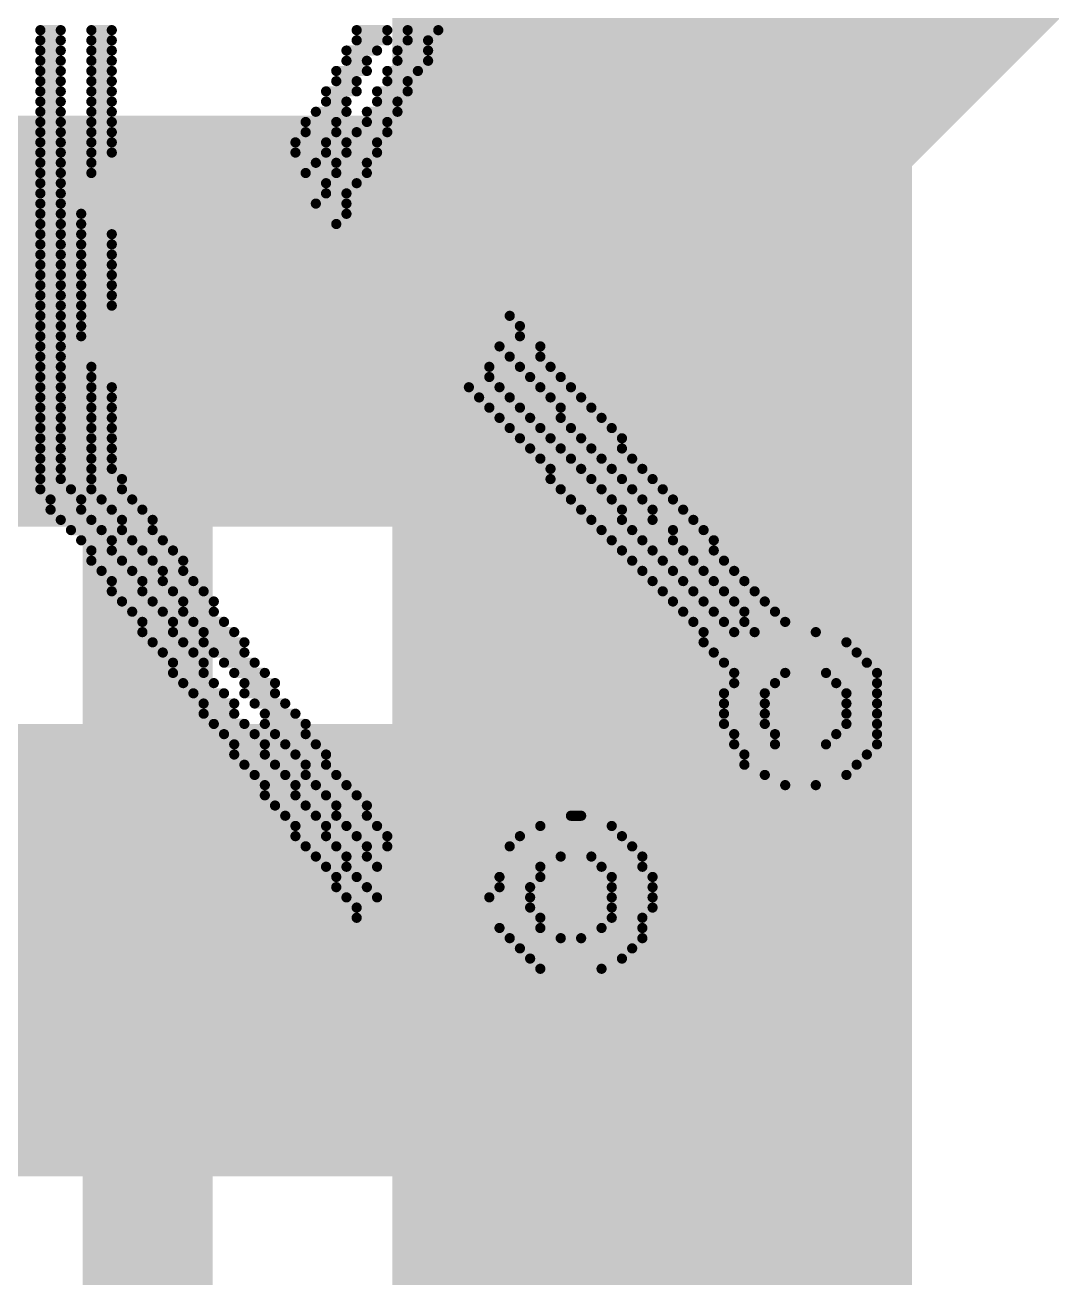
# Model space of a CAD drawing. Header units: inches. Extents: x -0.14 to 1.19, y -0.12 to 0.99.
# Drawn here: x 0.6357 to 0.7148, y 0.4614 to 0.5578 of the extents above; entities that cross this region are included whole.
import ezdxf

# ---------------------------------------------------------------- set-up
doc = ezdxf.new("R2010")
doc.units = ezdxf.units.IN
doc.header["$MEASUREMENT"] = 0
for name, color, linetype in [('Bottom Layer', 5, 'Continuous'), ('Bottom Overlay', 54, 'Continuous'), ('Top Layer', 1, 'Continuous'), ('Top Paste', 8, 'Continuous'), ('Top Solder', 216, 'Continuous'), ('Via Holes', 16, 'Continuous')]:
    doc.layers.add(name, color=color, linetype=linetype)

# ---------------------------------------------------------------- blocks, each defined once
blk = doc.blocks.new('SO_14_36')
at = {"layer": 'Top Layer'}
for points in [[(-0.132283, 0.061811), (-0.078346, 0.061811), (-0.078346, 0.038189), (-0.132283, 0.038189)], [(-0.132283, 0.011811), (-0.078346, 0.011811), (-0.078346, -0.011811), (-0.132283, -0.011811)]]:
    blk.add_hatch(color=1, dxfattribs=at).paths.add_polyline_path(points)
at = {"layer": 'Top Paste'}
for points in [[(-0.132283, 0.061811), (-0.078346, 0.061811), (-0.078346, 0.038189), (-0.132283, 0.038189)], [(-0.132283, 0.011811), (-0.078346, 0.011811), (-0.078346, -0.011811), (-0.132283, -0.011811)]]:
    blk.add_hatch(color=8, dxfattribs=at).paths.add_polyline_path(points)
at = {"layer": 'Top Solder'}
for points in [[(-0.136283, 0.065811), (-0.074346, 0.065811), (-0.074346, 0.034189), (-0.136283, 0.034189)], [(-0.136283, 0.015811), (-0.074346, 0.015811), (-0.074346, -0.015811), (-0.136283, -0.015811)]]:
    blk.add_hatch(color=216, dxfattribs=at).paths.add_polyline_path(points)

msp = doc.modelspace()

# ---------------------------------------------------------------- hatches: boundary and pattern name
at = {"layer": 'Bottom Layer'}
h = msp.add_hatch(color=5, dxfattribs=at)
edge = h.paths.add_edge_path()
edge.add_arc((0.645189, 0.535), 0.011811, 0, 360)
h = msp.add_hatch(color=5, dxfattribs=at)
edge = h.paths.add_edge_path()
edge.add_arc((0.684, 0.483), 0.011811, 0, 360)
at = {"layer": 'Top Layer'}
h = msp.add_hatch(color=1, dxfattribs=at)
edge = h.paths.add_edge_path()
edge.add_arc((0.645189, 0.535), 0.011811, 0, 360)
msp.add_hatch(color=1, dxfattribs=at).paths.add_polyline_path([(0.571, 0.471), (0.701, 0.471), (0.701, 0.504), (0.571, 0.504)])
h = msp.add_hatch(color=1, dxfattribs=at)
edge = h.paths.add_edge_path()
edge.add_arc((0.684, 0.483), 0.011811, 0, 360)
at = {"layer": 'Via Holes'}
h = msp.add_hatch(color=7, dxfattribs=at)
edge = h.paths.add_edge_path()
edge.add_arc((0.645189, 0.535), 0.005906, 0, 360)
h = msp.add_hatch(color=7, dxfattribs=at)
edge = h.paths.add_edge_path()
edge.add_arc((0.684, 0.483), 0.005906, 0, 360)

# ---------------------------------------------------------------- linework, layer by layer
at = {"layer": 'Bottom Layer'}
for points, const_width in [([(0.684, 0.483), (0.684, 0.69)], 0.04), ([(0.645189, 0.404189), (0.645189, 0.535)], 0.01), ([(0.684, 0.329466), (0.684, 0.483)], 0.04)]:
    msp.add_lwpolyline(points, dxfattribs=dict(at, const_width=const_width))
for points, const_width in [([(0.642689, 0.535, 1), (0.647689, 0.535, 1)], 0.005), ([(0.674, 0.483, 1), (0.694, 0.483, 1)], 0.02), ([(0.674, 0.483, 1), (0.694, 0.483, 1)], 0.02)]:
    msp.add_lwpolyline(points, format="xyb", close=True, dxfattribs=dict(at, const_width=const_width))
at = {"layer": 'Bottom Overlay', "const_width": 0.000785}
for points in [[(0.636925, 0.557392), (0.638495, 0.557392)], [(0.64085, 0.557392), (0.64242, 0.557392)], [(0.661262, 0.557392), (0.663617, 0.557392)], [(0.665187, 0.557392), (0.667542, 0.557392)], [(0.636925, 0.556607), (0.638495, 0.556607)], [(0.64085, 0.556607), (0.64242, 0.556607)], [(0.661262, 0.556607), (0.663617, 0.556607)], [(0.665187, 0.556607), (0.666757, 0.556607)], [(0.636925, 0.555822), (0.638495, 0.555822)], [(0.636925, 0.555037), (0.638495, 0.555037)], [(0.64085, 0.555822), (0.64242, 0.555822)], [(0.64085, 0.555037), (0.64242, 0.555037)], [(0.660477, 0.555822), (0.662832, 0.555822)], [(0.660477, 0.555037), (0.662047, 0.555037)], [(0.664402, 0.555822), (0.666757, 0.555822)], [(0.664402, 0.555037), (0.666757, 0.555037)], [(0.636925, 0.554252), (0.638495, 0.554252)], [(0.64085, 0.554252), (0.64242, 0.554252)], [(0.659691, 0.554252), (0.662047, 0.554252)], [(0.663617, 0.554252), (0.665972, 0.554252)], [(0.636925, 0.553467), (0.638495, 0.553467)], [(0.64085, 0.553467), (0.64242, 0.553467)], [(0.659691, 0.553467), (0.661262, 0.553467)], [(0.663617, 0.553467), (0.665187, 0.553467)], [(0.636925, 0.552682), (0.638495, 0.552682)], [(0.64085, 0.552682), (0.64242, 0.552682)], [(0.658906, 0.552682), (0.661262, 0.552682)], [(0.662832, 0.552682), (0.665187, 0.552682)], [(0.636925, 0.551897), (0.638495, 0.551897)], [(0.636925, 0.551112), (0.638495, 0.551112)], [(0.64085, 0.551897), (0.64242, 0.551897)], [(0.64085, 0.551112), (0.64242, 0.551112)], [(0.658122, 0.551112), (0.660477, 0.551112)], [(0.658906, 0.551897), (0.660477, 0.551897)], [(0.662047, 0.551112), (0.664402, 0.551112)], [(0.662832, 0.551897), (0.664402, 0.551897)], [(0.636925, 0.550327), (0.638495, 0.550327)], [(0.64085, 0.550327), (0.64242, 0.550327)], [(0.657336, 0.550327), (0.659691, 0.550327)], [(0.662047, 0.550327), (0.663617, 0.550327)], [(0.636925, 0.549542), (0.638495, 0.549542)], [(0.64085, 0.549542), (0.64242, 0.549542)], [(0.657336, 0.549542), (0.659691, 0.549542)], [(0.661262, 0.549542), (0.663617, 0.549542)], [(0.636925, 0.548757), (0.638495, 0.548757)], [(0.64085, 0.548757), (0.64242, 0.548757)], [(0.656551, 0.548757), (0.658906, 0.548757)], [(0.660477, 0.548757), (0.662832, 0.548757)], [(0.636925, 0.547972), (0.638495, 0.547972)], [(0.64085, 0.547972), (0.64242, 0.547972)], [(0.656551, 0.547972), (0.658906, 0.547972)], [(0.660477, 0.547972), (0.662832, 0.547972)], [(0.636925, 0.547187), (0.638495, 0.547187)], [(0.636925, 0.546402), (0.638495, 0.546402)], [(0.64085, 0.547187), (0.658122, 0.547187)], [(0.64085, 0.546402), (0.657336, 0.546402)], [(0.659691, 0.547187), (0.662047, 0.547187)], [(0.659691, 0.546402), (0.662047, 0.546402)], [(0.636925, 0.545616), (0.638495, 0.545616)], [(0.658906, 0.545616), (0.661262, 0.545616)], [(0.636925, 0.544831), (0.638495, 0.544831)], [(0.658906, 0.544831), (0.660477, 0.544831)], [(0.636925, 0.544046), (0.638495, 0.544046)], [(0.658122, 0.544046), (0.660477, 0.544046)], [(0.636925, 0.543261), (0.638495, 0.543261)], [(0.636925, 0.542476), (0.638495, 0.542476)], [(0.640065, 0.543261), (0.660477, 0.543261)], [(0.640065, 0.542476), (0.659691, 0.542476)], [(0.636925, 0.541691), (0.638495, 0.541691)], [(0.640065, 0.541691), (0.64242, 0.541691)], [(0.636925, 0.540906), (0.638495, 0.540906)], [(0.640065, 0.540906), (0.64242, 0.540906)], [(0.636925, 0.540121), (0.638495, 0.540121)], [(0.640065, 0.540121), (0.64242, 0.540121)], [(0.636925, 0.539336), (0.638495, 0.539336)], [(0.636925, 0.538551), (0.638495, 0.538551)], [(0.640065, 0.539336), (0.64242, 0.539336)], [(0.640065, 0.538551), (0.64242, 0.538551)], [(0.636925, 0.537766), (0.638495, 0.537766)], [(0.640065, 0.537766), (0.64242, 0.537766)], [(0.636925, 0.536981), (0.638495, 0.536981)], [(0.640065, 0.536981), (0.64242, 0.536981)], [(0.636925, 0.536196), (0.638495, 0.536196)], [(0.640065, 0.536196), (0.64242, 0.536196)], [(0.636925, 0.535411), (0.638495, 0.535411)], [(0.640065, 0.535411), (0.673037, 0.535411)], [(0.636925, 0.534626), (0.638495, 0.534626)], [(0.636925, 0.533841), (0.638495, 0.533841)], [(0.640065, 0.534626), (0.673822, 0.534626)], [(0.640065, 0.533841), (0.673822, 0.533841)], [(0.636925, 0.533056), (0.638495, 0.533056)], [(0.672252, 0.533056), (0.675392, 0.533056)], [(0.636925, 0.532271), (0.638495, 0.532271)], [(0.673037, 0.532271), (0.675392, 0.532271)], [(0.636925, 0.531486), (0.638495, 0.531486)], [(0.64085, 0.531486), (0.671467, 0.531486)], [(0.673822, 0.531486), (0.676177, 0.531486)], [(0.636925, 0.530701), (0.638495, 0.530701)], [(0.636925, 0.529916), (0.638495, 0.529916)], [(0.64085, 0.530701), (0.671467, 0.530701)], [(0.64085, 0.529916), (0.64242, 0.529916)], [(0.669897, 0.529916), (0.672252, 0.529916)], [(0.674607, 0.530701), (0.676963, 0.530701)], [(0.675392, 0.529916), (0.677748, 0.529916)], [(0.636925, 0.529131), (0.638495, 0.529131)], [(0.64085, 0.529131), (0.64242, 0.529131)], [(0.670682, 0.529131), (0.673037, 0.529131)], [(0.676177, 0.529131), (0.678533, 0.529131)], [(0.636925, 0.528345), (0.638495, 0.528345)], [(0.64085, 0.528345), (0.64242, 0.528345)], [(0.671467, 0.528345), (0.673822, 0.528345)], [(0.676963, 0.528345), (0.679318, 0.528345)], [(0.636925, 0.52756), (0.638495, 0.52756)], [(0.64085, 0.52756), (0.64242, 0.52756)], [(0.672252, 0.52756), (0.674607, 0.52756)], [(0.676963, 0.52756), (0.680103, 0.52756)], [(0.636925, 0.526775), (0.638495, 0.526775)], [(0.636925, 0.52599), (0.638495, 0.52599)], [(0.64085, 0.526775), (0.64242, 0.526775)], [(0.64085, 0.52599), (0.64242, 0.52599)], [(0.673037, 0.526775), (0.675392, 0.526775)], [(0.673822, 0.52599), (0.676177, 0.52599)], [(0.677748, 0.526775), (0.680888, 0.526775)], [(0.678533, 0.52599), (0.681673, 0.52599)], [(0.636925, 0.525205), (0.638495, 0.525205)], [(0.64085, 0.525205), (0.64242, 0.525205)], [(0.674607, 0.525205), (0.676963, 0.525205)], [(0.679318, 0.525205), (0.681673, 0.525205)], [(0.636925, 0.52442), (0.638495, 0.52442)], [(0.64085, 0.52442), (0.64242, 0.52442)], [(0.675392, 0.52442), (0.677748, 0.52442)], [(0.680103, 0.52442), (0.682458, 0.52442)], [(0.636925, 0.523635), (0.638495, 0.523635)], [(0.64085, 0.523635), (0.64242, 0.523635)], [(0.676177, 0.523635), (0.678533, 0.523635)], [(0.680888, 0.523635), (0.683243, 0.523635)], [(0.636925, 0.52285), (0.638495, 0.52285)], [(0.64085, 0.52285), (0.643205, 0.52285)], [(0.676177, 0.52285), (0.679318, 0.52285)], [(0.681673, 0.52285), (0.684028, 0.52285)], [(0.636925, 0.522065), (0.63928, 0.522065)], [(0.63771, 0.52128), (0.640065, 0.52128)], [(0.64085, 0.522065), (0.643205, 0.522065)], [(0.641636, 0.52128), (0.643991, 0.52128)], [(0.676963, 0.522065), (0.680103, 0.522065)], [(0.677748, 0.52128), (0.680888, 0.52128)], [(0.682458, 0.522065), (0.684813, 0.522065)], [(0.683243, 0.52128), (0.685598, 0.52128)], [(0.63771, 0.520495), (0.640065, 0.520495)], [(0.64242, 0.520495), (0.644776, 0.520495)], [(0.678533, 0.520495), (0.681673, 0.520495)], [(0.684028, 0.520495), (0.686383, 0.520495)], [(0.638495, 0.51971), (0.64085, 0.51971)], [(0.643205, 0.51971), (0.645561, 0.51971)], [(0.679318, 0.51971), (0.681673, 0.51971)], [(0.684028, 0.51971), (0.687168, 0.51971)], [(0.63928, 0.518925), (0.641636, 0.518925)], [(0.643205, 0.518925), (0.645561, 0.518925)], [(0.680103, 0.518925), (0.682458, 0.518925)], [(0.685598, 0.518925), (0.687953, 0.518925)], [(0.640065, 0.51814), (0.64242, 0.51814)], [(0.64085, 0.517355), (0.64242, 0.517355)], [(0.643991, 0.51814), (0.646346, 0.51814)], [(0.644776, 0.517355), (0.647131, 0.517355)], [(0.680888, 0.51814), (0.683243, 0.51814)], [(0.681673, 0.517355), (0.684028, 0.517355)], [(0.685598, 0.51814), (0.688738, 0.51814)], [(0.686383, 0.517355), (0.688738, 0.517355)], [(0.64085, 0.51657), (0.643205, 0.51657)], [(0.645561, 0.51657), (0.647916, 0.51657)], [(0.682458, 0.51657), (0.684813, 0.51657)], [(0.687168, 0.51657), (0.689523, 0.51657)], [(0.641636, 0.515785), (0.643991, 0.515785)], [(0.646346, 0.515785), (0.647916, 0.515785)], [(0.683243, 0.515785), (0.685598, 0.515785)], [(0.687953, 0.515785), (0.690308, 0.515785)], [(0.64242, 0.515), (0.644776, 0.515)], [(0.646346, 0.515), (0.648701, 0.515)], [(0.684028, 0.515), (0.686383, 0.515)], [(0.688738, 0.515), (0.691093, 0.515)], [(0.64242, 0.514215), (0.644776, 0.514215)], [(0.647131, 0.514215), (0.649486, 0.514215)], [(0.684813, 0.514215), (0.687168, 0.514215)], [(0.689523, 0.514215), (0.691878, 0.514215)], [(0.643205, 0.51343), (0.645561, 0.51343)], [(0.643991, 0.512645), (0.646346, 0.512645)], [(0.647916, 0.51343), (0.650271, 0.51343)], [(0.647916, 0.512645), (0.650271, 0.512645)], [(0.685598, 0.51343), (0.687953, 0.51343)], [(0.686383, 0.512645), (0.688738, 0.512645)], [(0.690308, 0.51343), (0.692663, 0.51343)], [(0.691093, 0.512645), (0.693449, 0.512645)], [(0.644776, 0.51186), (0.647131, 0.51186)], [(0.648701, 0.51186), (0.651056, 0.51186)], [(0.687168, 0.51186), (0.689523, 0.51186)], [(0.691093, 0.51186), (0.694234, 0.51186)], [(0.644776, 0.511074), (0.647131, 0.511074)], [(0.649486, 0.511074), (0.651841, 0.511074)], [(0.687953, 0.511074), (0.690308, 0.511074)], [(0.691878, 0.511074), (0.696589, 0.511074)], [(0.645561, 0.510289), (0.647916, 0.510289)], [(0.649486, 0.510289), (0.652626, 0.510289)], [(0.687953, 0.510289), (0.698944, 0.510289)], [(0.646346, 0.509504), (0.648701, 0.509504)], [(0.647131, 0.508719), (0.649486, 0.508719)], [(0.650271, 0.509504), (0.652626, 0.509504)], [(0.651056, 0.508719), (0.653411, 0.508719)], [(0.688738, 0.509504), (0.699729, 0.509504)], [(0.689523, 0.508719), (0.700514, 0.508719)], [(0.647131, 0.507934), (0.649486, 0.507934)], [(0.651841, 0.507934), (0.654196, 0.507934)], [(0.690308, 0.507934), (0.694234, 0.507934)], [(0.697374, 0.507934), (0.701299, 0.507934)], [(0.647916, 0.507149), (0.650271, 0.507149)], [(0.652626, 0.507149), (0.654981, 0.507149)], [(0.690308, 0.507149), (0.693449, 0.507149)], [(0.698159, 0.507149), (0.701299, 0.507149)], [(0.648701, 0.506364), (0.651056, 0.506364)], [(0.652626, 0.506364), (0.654981, 0.506364)], [(0.689523, 0.506364), (0.692663, 0.506364)], [(0.698944, 0.506364), (0.701299, 0.506364)], [(0.649486, 0.505579), (0.651841, 0.505579)], [(0.649486, 0.504794), (0.651841, 0.504794)], [(0.653411, 0.505579), (0.655766, 0.505579)], [(0.654196, 0.504794), (0.656551, 0.504794)], [(0.689523, 0.505579), (0.692663, 0.505579)], [(0.689523, 0.504794), (0.692663, 0.504794)], [(0.698944, 0.505579), (0.701299, 0.505579)], [(0.698944, 0.504794), (0.701299, 0.504794)], [(0.650271, 0.504009), (0.652626, 0.504009)], [(0.654196, 0.504009), (0.657336, 0.504009)], [(0.689523, 0.504009), (0.692663, 0.504009)], [(0.698944, 0.504009), (0.701299, 0.504009)], [(0.651056, 0.503224), (0.653411, 0.503224)], [(0.654981, 0.503224), (0.657336, 0.503224)], [(0.690308, 0.503224), (0.693449, 0.503224)], [(0.698159, 0.503224), (0.701299, 0.503224)], [(0.651841, 0.502439), (0.654196, 0.502439)], [(0.655766, 0.502439), (0.658122, 0.502439)], [(0.690308, 0.502439), (0.693449, 0.502439)], [(0.697374, 0.502439), (0.701299, 0.502439)], [(0.651841, 0.501654), (0.654196, 0.501654)], [(0.656551, 0.501654), (0.658906, 0.501654)], [(0.691093, 0.501654), (0.700514, 0.501654)], [(0.652626, 0.500869), (0.654981, 0.500869)], [(0.653411, 0.500084), (0.655766, 0.500084)], [(0.657336, 0.500869), (0.658906, 0.500869)], [(0.657336, 0.500084), (0.659691, 0.500084)], [(0.691093, 0.500869), (0.699729, 0.500869)], [(0.692663, 0.500084), (0.698944, 0.500084)], [(0.654196, 0.499299), (0.656551, 0.499299)], [(0.658122, 0.499299), (0.660477, 0.499299)], [(0.694234, 0.499299), (0.696589, 0.499299)], [(0.654196, 0.498514), (0.656551, 0.498514)], [(0.658906, 0.498514), (0.661262, 0.498514)], [(0.654981, 0.497729), (0.657336, 0.497729)], [(0.659691, 0.497729), (0.662047, 0.497729)], [(0.655766, 0.496944), (0.658122, 0.496944)], [(0.656551, 0.496159), (0.658906, 0.496159)], [(0.659691, 0.496944), (0.662047, 0.496944)], [(0.660477, 0.496159), (0.662832, 0.496159)], [(0.675392, 0.496159), (0.680888, 0.496159)], [(0.677748, 0.496944), (0.678533, 0.496944)], [(0.656551, 0.495374), (0.658906, 0.495374)], [(0.661262, 0.495374), (0.663617, 0.495374)], [(0.673822, 0.495374), (0.681673, 0.495374)], [(0.657336, 0.494588), (0.659691, 0.494588)], [(0.662047, 0.494588), (0.663617, 0.494588)], [(0.673037, 0.494588), (0.682458, 0.494588)], [(0.658122, 0.493804), (0.660477, 0.493804)], [(0.662047, 0.493804), (0.676963, 0.493804)], [(0.679318, 0.493804), (0.683243, 0.493804)], [(0.658906, 0.493018), (0.660477, 0.493018)], [(0.662832, 0.493018), (0.675392, 0.493018)], [(0.680103, 0.493018), (0.683243, 0.493018)], [(0.659691, 0.492233), (0.661262, 0.492233)], [(0.659691, 0.491448), (0.662047, 0.491448)], [(0.672252, 0.492233), (0.675392, 0.492233)], [(0.672252, 0.491448), (0.674607, 0.491448)], [(0.680888, 0.492233), (0.684028, 0.492233)], [(0.680888, 0.491448), (0.684028, 0.491448)], [(0.660477, 0.490663), (0.662832, 0.490663)], [(0.671467, 0.490663), (0.674607, 0.490663)], [(0.680888, 0.490663), (0.684028, 0.490663)], [(0.661262, 0.489878), (0.674607, 0.489878)], [(0.680888, 0.489878), (0.684028, 0.489878)], [(0.661262, 0.489093), (0.675392, 0.489093)], [(0.680888, 0.489093), (0.683243, 0.489093)], [(0.672252, 0.488308), (0.675392, 0.488308)], [(0.673037, 0.487523), (0.676963, 0.487523)], [(0.678533, 0.487523), (0.683243, 0.487523)], [(0.680103, 0.488308), (0.683243, 0.488308)], [(0.673822, 0.486738), (0.682458, 0.486738)], [(0.674607, 0.485953), (0.681673, 0.485953)], [(0.675392, 0.485168), (0.680103, 0.485168)]]:
    msp.add_lwpolyline(points, dxfattribs=at)
at = {"layer": 'Bottom Overlay', "const_width": 0.000392}
for points in [[(0.636729, 0.557392, 1), (0.637121, 0.557392, 1)], [(0.638299, 0.557392, 1), (0.638691, 0.557392, 1)], [(0.640654, 0.557392, 1), (0.641047, 0.557392, 1)], [(0.642224, 0.557392, 1), (0.642617, 0.557392, 1)], [(0.661065, 0.557392, 1), (0.661458, 0.557392, 1)], [(0.663421, 0.557392, 1), (0.663813, 0.557392, 1)], [(0.664991, 0.557392, 1), (0.665383, 0.557392, 1)], [(0.667346, 0.557392, 1), (0.667738, 0.557392, 1)], [(0.636729, 0.556607, 1), (0.637121, 0.556607, 1)], [(0.638299, 0.556607, 1), (0.638691, 0.556607, 1)], [(0.640654, 0.556607, 1), (0.641047, 0.556607, 1)], [(0.642224, 0.556607, 1), (0.642617, 0.556607, 1)], [(0.661065, 0.556607, 1), (0.661458, 0.556607, 1)], [(0.663421, 0.556607, 1), (0.663813, 0.556607, 1)], [(0.664991, 0.556607, 1), (0.665383, 0.556607, 1)], [(0.666561, 0.556607, 1), (0.666953, 0.556607, 1)], [(0.636729, 0.555822, 1), (0.637121, 0.555822, 1)], [(0.636729, 0.555037, 1), (0.637121, 0.555037, 1)], [(0.638299, 0.555822, 1), (0.638691, 0.555822, 1)], [(0.638299, 0.555037, 1), (0.638691, 0.555037, 1)], [(0.640654, 0.555822, 1), (0.641047, 0.555822, 1)], [(0.640654, 0.555037, 1), (0.641047, 0.555037, 1)], [(0.642224, 0.555822, 1), (0.642617, 0.555822, 1)], [(0.642224, 0.555037, 1), (0.642617, 0.555037, 1)], [(0.66028, 0.555822, 1), (0.660673, 0.555822, 1)], [(0.66028, 0.555037, 1), (0.660673, 0.555037, 1)], [(0.661851, 0.555037, 1), (0.662243, 0.555037, 1)], [(0.662636, 0.555822, 1), (0.663028, 0.555822, 1)], [(0.664206, 0.555822, 1), (0.664598, 0.555822, 1)], [(0.664206, 0.555037, 1), (0.664598, 0.555037, 1)], [(0.666561, 0.555822, 1), (0.666953, 0.555822, 1)], [(0.666561, 0.555037, 1), (0.666953, 0.555037, 1)], [(0.636729, 0.554252, 1), (0.637121, 0.554252, 1)], [(0.638299, 0.554252, 1), (0.638691, 0.554252, 1)], [(0.640654, 0.554252, 1), (0.641047, 0.554252, 1)], [(0.642224, 0.554252, 1), (0.642617, 0.554252, 1)], [(0.659495, 0.554252, 1), (0.659888, 0.554252, 1)], [(0.661851, 0.554252, 1), (0.662243, 0.554252, 1)], [(0.663421, 0.554252, 1), (0.663813, 0.554252, 1)], [(0.665776, 0.554252, 1), (0.666168, 0.554252, 1)], [(0.636729, 0.553467, 1), (0.637121, 0.553467, 1)], [(0.638299, 0.553467, 1), (0.638691, 0.553467, 1)], [(0.640654, 0.553467, 1), (0.641047, 0.553467, 1)], [(0.642224, 0.553467, 1), (0.642617, 0.553467, 1)], [(0.659495, 0.553467, 1), (0.659888, 0.553467, 1)], [(0.661065, 0.553467, 1), (0.661458, 0.553467, 1)], [(0.663421, 0.553467, 1), (0.663813, 0.553467, 1)], [(0.664991, 0.553467, 1), (0.665383, 0.553467, 1)], [(0.636729, 0.552682, 1), (0.637121, 0.552682, 1)], [(0.638299, 0.552682, 1), (0.638691, 0.552682, 1)], [(0.640654, 0.552682, 1), (0.641047, 0.552682, 1)], [(0.642224, 0.552682, 1), (0.642617, 0.552682, 1)], [(0.65871, 0.552682, 1), (0.659103, 0.552682, 1)], [(0.661065, 0.552682, 1), (0.661458, 0.552682, 1)], [(0.662636, 0.552682, 1), (0.663028, 0.552682, 1)], [(0.664991, 0.552682, 1), (0.665383, 0.552682, 1)], [(0.636729, 0.551897, 1), (0.637121, 0.551897, 1)], [(0.636729, 0.551112, 1), (0.637121, 0.551112, 1)], [(0.638299, 0.551897, 1), (0.638691, 0.551897, 1)], [(0.638299, 0.551112, 1), (0.638691, 0.551112, 1)], [(0.640654, 0.551897, 1), (0.641047, 0.551897, 1)], [(0.640654, 0.551112, 1), (0.641047, 0.551112, 1)], [(0.642224, 0.551897, 1), (0.642617, 0.551897, 1)], [(0.642224, 0.551112, 1), (0.642617, 0.551112, 1)], [(0.657925, 0.551112, 1), (0.658318, 0.551112, 1)], [(0.65871, 0.551897, 1), (0.659103, 0.551897, 1)], [(0.66028, 0.551897, 1), (0.660673, 0.551897, 1)], [(0.66028, 0.551112, 1), (0.660673, 0.551112, 1)], [(0.661851, 0.551112, 1), (0.662243, 0.551112, 1)], [(0.662636, 0.551897, 1), (0.663028, 0.551897, 1)], [(0.664206, 0.551897, 1), (0.664598, 0.551897, 1)], [(0.664206, 0.551112, 1), (0.664598, 0.551112, 1)], [(0.636729, 0.550327, 1), (0.637121, 0.550327, 1)], [(0.638299, 0.550327, 1), (0.638691, 0.550327, 1)], [(0.640654, 0.550327, 1), (0.641047, 0.550327, 1)], [(0.642224, 0.550327, 1), (0.642617, 0.550327, 1)], [(0.65714, 0.550327, 1), (0.657533, 0.550327, 1)], [(0.659495, 0.550327, 1), (0.659888, 0.550327, 1)], [(0.661851, 0.550327, 1), (0.662243, 0.550327, 1)], [(0.663421, 0.550327, 1), (0.663813, 0.550327, 1)], [(0.636729, 0.549542, 1), (0.637121, 0.549542, 1)], [(0.638299, 0.549542, 1), (0.638691, 0.549542, 1)], [(0.640654, 0.549542, 1), (0.641047, 0.549542, 1)], [(0.642224, 0.549542, 1), (0.642617, 0.549542, 1)], [(0.65714, 0.549542, 1), (0.657533, 0.549542, 1)], [(0.659495, 0.549542, 1), (0.659888, 0.549542, 1)], [(0.661065, 0.549542, 1), (0.661458, 0.549542, 1)], [(0.663421, 0.549542, 1), (0.663813, 0.549542, 1)], [(0.636729, 0.548757, 1), (0.637121, 0.548757, 1)], [(0.638299, 0.548757, 1), (0.638691, 0.548757, 1)], [(0.640654, 0.548757, 1), (0.641047, 0.548757, 1)], [(0.642224, 0.548757, 1), (0.642617, 0.548757, 1)], [(0.656355, 0.548757, 1), (0.656748, 0.548757, 1)], [(0.65871, 0.548757, 1), (0.659103, 0.548757, 1)], [(0.66028, 0.548757, 1), (0.660673, 0.548757, 1)], [(0.662636, 0.548757, 1), (0.663028, 0.548757, 1)], [(0.636729, 0.547972, 1), (0.637121, 0.547972, 1)], [(0.638299, 0.547972, 1), (0.638691, 0.547972, 1)], [(0.640654, 0.547972, 1), (0.641047, 0.547972, 1)], [(0.642224, 0.547972, 1), (0.642617, 0.547972, 1)], [(0.656355, 0.547972, 1), (0.656748, 0.547972, 1)], [(0.65871, 0.547972, 1), (0.659103, 0.547972, 1)], [(0.66028, 0.547972, 1), (0.660673, 0.547972, 1)], [(0.662636, 0.547972, 1), (0.663028, 0.547972, 1)], [(0.636729, 0.547187, 1), (0.637121, 0.547187, 1)], [(0.636729, 0.546402, 1), (0.637121, 0.546402, 1)], [(0.638299, 0.547187, 1), (0.638691, 0.547187, 1)], [(0.638299, 0.546402, 1), (0.638691, 0.546402, 1)], [(0.640654, 0.547187, 1), (0.641047, 0.547187, 1)], [(0.640654, 0.546402, 1), (0.641047, 0.546402, 1)], [(0.65714, 0.546402, 1), (0.657533, 0.546402, 1)], [(0.657925, 0.547187, 1), (0.658318, 0.547187, 1)], [(0.659495, 0.547187, 1), (0.659888, 0.547187, 1)], [(0.659495, 0.546402, 1), (0.659888, 0.546402, 1)], [(0.661851, 0.547187, 1), (0.662243, 0.547187, 1)], [(0.661851, 0.546402, 1), (0.662243, 0.546402, 1)], [(0.636729, 0.545616, 1), (0.637121, 0.545616, 1)], [(0.638299, 0.545616, 1), (0.638691, 0.545616, 1)], [(0.65871, 0.545616, 1), (0.659103, 0.545616, 1)], [(0.661065, 0.545616, 1), (0.661458, 0.545616, 1)], [(0.636729, 0.544831, 1), (0.637121, 0.544831, 1)], [(0.638299, 0.544831, 1), (0.638691, 0.544831, 1)], [(0.65871, 0.544831, 1), (0.659103, 0.544831, 1)], [(0.66028, 0.544831, 1), (0.660673, 0.544831, 1)], [(0.636729, 0.544046, 1), (0.637121, 0.544046, 1)], [(0.638299, 0.544046, 1), (0.638691, 0.544046, 1)], [(0.657925, 0.544046, 1), (0.658318, 0.544046, 1)], [(0.66028, 0.544046, 1), (0.660673, 0.544046, 1)], [(0.636729, 0.543261, 1), (0.637121, 0.543261, 1)], [(0.636729, 0.542476, 1), (0.637121, 0.542476, 1)], [(0.638299, 0.543261, 1), (0.638691, 0.543261, 1)], [(0.638299, 0.542476, 1), (0.638691, 0.542476, 1)], [(0.639869, 0.543261, 1), (0.640262, 0.543261, 1)], [(0.639869, 0.542476, 1), (0.640262, 0.542476, 1)], [(0.659495, 0.542476, 1), (0.659888, 0.542476, 1)], [(0.66028, 0.543261, 1), (0.660673, 0.543261, 1)], [(0.636729, 0.541691, 1), (0.637121, 0.541691, 1)], [(0.638299, 0.541691, 1), (0.638691, 0.541691, 1)], [(0.639869, 0.541691, 1), (0.640262, 0.541691, 1)], [(0.642224, 0.541691, 1), (0.642617, 0.541691, 1)], [(0.636729, 0.540906, 1), (0.637121, 0.540906, 1)], [(0.638299, 0.540906, 1), (0.638691, 0.540906, 1)], [(0.639869, 0.540906, 1), (0.640262, 0.540906, 1)], [(0.642224, 0.540906, 1), (0.642617, 0.540906, 1)], [(0.636729, 0.540121, 1), (0.637121, 0.540121, 1)], [(0.638299, 0.540121, 1), (0.638691, 0.540121, 1)], [(0.639869, 0.540121, 1), (0.640262, 0.540121, 1)], [(0.642224, 0.540121, 1), (0.642617, 0.540121, 1)], [(0.636729, 0.539336, 1), (0.637121, 0.539336, 1)], [(0.636729, 0.538551, 1), (0.637121, 0.538551, 1)], [(0.638299, 0.539336, 1), (0.638691, 0.539336, 1)], [(0.638299, 0.538551, 1), (0.638691, 0.538551, 1)], [(0.639869, 0.539336, 1), (0.640262, 0.539336, 1)], [(0.639869, 0.538551, 1), (0.640262, 0.538551, 1)], [(0.642224, 0.539336, 1), (0.642617, 0.539336, 1)], [(0.642224, 0.538551, 1), (0.642617, 0.538551, 1)], [(0.636729, 0.537766, 1), (0.637121, 0.537766, 1)], [(0.638299, 0.537766, 1), (0.638691, 0.537766, 1)], [(0.639869, 0.537766, 1), (0.640262, 0.537766, 1)], [(0.642224, 0.537766, 1), (0.642617, 0.537766, 1)], [(0.636729, 0.536981, 1), (0.637121, 0.536981, 1)], [(0.638299, 0.536981, 1), (0.638691, 0.536981, 1)], [(0.639869, 0.536981, 1), (0.640262, 0.536981, 1)], [(0.642224, 0.536981, 1), (0.642617, 0.536981, 1)], [(0.636729, 0.536196, 1), (0.637121, 0.536196, 1)], [(0.638299, 0.536196, 1), (0.638691, 0.536196, 1)], [(0.639869, 0.536196, 1), (0.640262, 0.536196, 1)], [(0.642224, 0.536196, 1), (0.642617, 0.536196, 1)], [(0.636729, 0.535411, 1), (0.637121, 0.535411, 1)], [(0.638299, 0.535411, 1), (0.638691, 0.535411, 1)], [(0.639869, 0.535411, 1), (0.640262, 0.535411, 1)], [(0.672841, 0.535411, 1), (0.673234, 0.535411, 1)], [(0.636729, 0.534626, 1), (0.637121, 0.534626, 1)], [(0.636729, 0.533841, 1), (0.637121, 0.533841, 1)], [(0.638299, 0.534626, 1), (0.638691, 0.534626, 1)], [(0.638299, 0.533841, 1), (0.638691, 0.533841, 1)], [(0.639869, 0.534626, 1), (0.640262, 0.534626, 1)], [(0.639869, 0.533841, 1), (0.640262, 0.533841, 1)], [(0.673626, 0.534626, 1), (0.674019, 0.534626, 1)], [(0.673626, 0.533841, 1), (0.674019, 0.533841, 1)], [(0.636729, 0.533056, 1), (0.637121, 0.533056, 1)], [(0.638299, 0.533056, 1), (0.638691, 0.533056, 1)], [(0.672056, 0.533056, 1), (0.672448, 0.533056, 1)], [(0.675196, 0.533056, 1), (0.675589, 0.533056, 1)], [(0.636729, 0.532271, 1), (0.637121, 0.532271, 1)], [(0.638299, 0.532271, 1), (0.638691, 0.532271, 1)], [(0.672841, 0.532271, 1), (0.673234, 0.532271, 1)], [(0.675196, 0.532271, 1), (0.675589, 0.532271, 1)], [(0.636729, 0.531486, 1), (0.637121, 0.531486, 1)], [(0.638299, 0.531486, 1), (0.638691, 0.531486, 1)], [(0.640654, 0.531486, 1), (0.641047, 0.531486, 1)], [(0.671271, 0.531486, 1), (0.671663, 0.531486, 1)], [(0.673626, 0.531486, 1), (0.674019, 0.531486, 1)], [(0.675981, 0.531486, 1), (0.676374, 0.531486, 1)], [(0.636729, 0.530701, 1), (0.637121, 0.530701, 1)], [(0.636729, 0.529916, 1), (0.637121, 0.529916, 1)], [(0.638299, 0.530701, 1), (0.638691, 0.530701, 1)], [(0.638299, 0.529916, 1), (0.638691, 0.529916, 1)], [(0.640654, 0.530701, 1), (0.641047, 0.530701, 1)], [(0.640654, 0.529916, 1), (0.641047, 0.529916, 1)], [(0.642224, 0.529916, 1), (0.642617, 0.529916, 1)], [(0.669701, 0.529916, 1), (0.670093, 0.529916, 1)], [(0.671271, 0.530701, 1), (0.671663, 0.530701, 1)], [(0.672056, 0.529916, 1), (0.672448, 0.529916, 1)], [(0.674411, 0.530701, 1), (0.674804, 0.530701, 1)], [(0.675196, 0.529916, 1), (0.675589, 0.529916, 1)], [(0.676766, 0.530701, 1), (0.677159, 0.530701, 1)], [(0.677551, 0.529916, 1), (0.677944, 0.529916, 1)], [(0.636729, 0.529131, 1), (0.637121, 0.529131, 1)], [(0.638299, 0.529131, 1), (0.638691, 0.529131, 1)], [(0.640654, 0.529131, 1), (0.641047, 0.529131, 1)], [(0.642224, 0.529131, 1), (0.642617, 0.529131, 1)], [(0.670486, 0.529131, 1), (0.670878, 0.529131, 1)], [(0.672841, 0.529131, 1), (0.673234, 0.529131, 1)], [(0.675981, 0.529131, 1), (0.676374, 0.529131, 1)], [(0.678337, 0.529131, 1), (0.678729, 0.529131, 1)], [(0.636729, 0.528345, 1), (0.637121, 0.528345, 1)], [(0.638299, 0.528345, 1), (0.638691, 0.528345, 1)], [(0.640654, 0.528345, 1), (0.641047, 0.528345, 1)], [(0.642224, 0.528345, 1), (0.642617, 0.528345, 1)], [(0.671271, 0.528345, 1), (0.671663, 0.528345, 1)], [(0.673626, 0.528345, 1), (0.674019, 0.528345, 1)], [(0.676766, 0.528345, 1), (0.677159, 0.528345, 1)], [(0.679122, 0.528345, 1), (0.679514, 0.528345, 1)], [(0.636729, 0.52756, 1), (0.637121, 0.52756, 1)], [(0.638299, 0.52756, 1), (0.638691, 0.52756, 1)], [(0.640654, 0.52756, 1), (0.641047, 0.52756, 1)], [(0.642224, 0.52756, 1), (0.642617, 0.52756, 1)], [(0.672056, 0.52756, 1), (0.672448, 0.52756, 1)], [(0.674411, 0.52756, 1), (0.674804, 0.52756, 1)], [(0.676766, 0.52756, 1), (0.677159, 0.52756, 1)], [(0.679907, 0.52756, 1), (0.680299, 0.52756, 1)], [(0.636729, 0.526775, 1), (0.637121, 0.526775, 1)], [(0.636729, 0.52599, 1), (0.637121, 0.52599, 1)], [(0.638299, 0.526775, 1), (0.638691, 0.526775, 1)], [(0.638299, 0.52599, 1), (0.638691, 0.52599, 1)], [(0.640654, 0.526775, 1), (0.641047, 0.526775, 1)], [(0.640654, 0.52599, 1), (0.641047, 0.52599, 1)], [(0.642224, 0.526775, 1), (0.642617, 0.526775, 1)], [(0.642224, 0.52599, 1), (0.642617, 0.52599, 1)], [(0.672841, 0.526775, 1), (0.673234, 0.526775, 1)], [(0.673626, 0.52599, 1), (0.674019, 0.52599, 1)], [(0.675196, 0.526775, 1), (0.675589, 0.526775, 1)], [(0.675981, 0.52599, 1), (0.676374, 0.52599, 1)], [(0.677551, 0.526775, 1), (0.677944, 0.526775, 1)], [(0.678337, 0.52599, 1), (0.678729, 0.52599, 1)], [(0.680692, 0.526775, 1), (0.681084, 0.526775, 1)], [(0.681477, 0.52599, 1), (0.681869, 0.52599, 1)], [(0.636729, 0.525205, 1), (0.637121, 0.525205, 1)], [(0.638299, 0.525205, 1), (0.638691, 0.525205, 1)], [(0.640654, 0.525205, 1), (0.641047, 0.525205, 1)], [(0.642224, 0.525205, 1), (0.642617, 0.525205, 1)], [(0.674411, 0.525205, 1), (0.674804, 0.525205, 1)], [(0.676766, 0.525205, 1), (0.677159, 0.525205, 1)], [(0.679122, 0.525205, 1), (0.679514, 0.525205, 1)], [(0.681477, 0.525205, 1), (0.681869, 0.525205, 1)], [(0.636729, 0.52442, 1), (0.637121, 0.52442, 1)], [(0.638299, 0.52442, 1), (0.638691, 0.52442, 1)], [(0.640654, 0.52442, 1), (0.641047, 0.52442, 1)], [(0.642224, 0.52442, 1), (0.642617, 0.52442, 1)], [(0.675196, 0.52442, 1), (0.675589, 0.52442, 1)], [(0.677551, 0.52442, 1), (0.677944, 0.52442, 1)], [(0.679907, 0.52442, 1), (0.680299, 0.52442, 1)], [(0.682262, 0.52442, 1), (0.682654, 0.52442, 1)], [(0.636729, 0.523635, 1), (0.637121, 0.523635, 1)], [(0.638299, 0.523635, 1), (0.638691, 0.523635, 1)], [(0.640654, 0.523635, 1), (0.641047, 0.523635, 1)], [(0.642224, 0.523635, 1), (0.642617, 0.523635, 1)], [(0.675981, 0.523635, 1), (0.676374, 0.523635, 1)], [(0.678337, 0.523635, 1), (0.678729, 0.523635, 1)], [(0.680692, 0.523635, 1), (0.681084, 0.523635, 1)], [(0.683047, 0.523635, 1), (0.683439, 0.523635, 1)], [(0.636729, 0.52285, 1), (0.637121, 0.52285, 1)], [(0.638299, 0.52285, 1), (0.638691, 0.52285, 1)], [(0.640654, 0.52285, 1), (0.641047, 0.52285, 1)], [(0.643009, 0.52285, 1), (0.643402, 0.52285, 1)], [(0.675981, 0.52285, 1), (0.676374, 0.52285, 1)], [(0.679122, 0.52285, 1), (0.679514, 0.52285, 1)], [(0.681477, 0.52285, 1), (0.681869, 0.52285, 1)], [(0.683832, 0.52285, 1), (0.684224, 0.52285, 1)], [(0.636729, 0.522065, 1), (0.637121, 0.522065, 1)], [(0.637514, 0.52128, 1), (0.637907, 0.52128, 1)], [(0.639084, 0.522065, 1), (0.639477, 0.522065, 1)], [(0.639869, 0.52128, 1), (0.640262, 0.52128, 1)], [(0.640654, 0.522065, 1), (0.641047, 0.522065, 1)], [(0.641439, 0.52128, 1), (0.641832, 0.52128, 1)], [(0.643009, 0.522065, 1), (0.643402, 0.522065, 1)], [(0.643795, 0.52128, 1), (0.644187, 0.52128, 1)], [(0.676766, 0.522065, 1), (0.677159, 0.522065, 1)], [(0.677551, 0.52128, 1), (0.677944, 0.52128, 1)], [(0.679907, 0.522065, 1), (0.680299, 0.522065, 1)], [(0.680692, 0.52128, 1), (0.681084, 0.52128, 1)], [(0.682262, 0.522065, 1), (0.682654, 0.522065, 1)], [(0.683047, 0.52128, 1), (0.683439, 0.52128, 1)], [(0.684617, 0.522065, 1), (0.685009, 0.522065, 1)], [(0.685402, 0.52128, 1), (0.685794, 0.52128, 1)], [(0.637514, 0.520495, 1), (0.637907, 0.520495, 1)], [(0.639869, 0.520495, 1), (0.640262, 0.520495, 1)], [(0.642224, 0.520495, 1), (0.642617, 0.520495, 1)], [(0.644579, 0.520495, 1), (0.644972, 0.520495, 1)], [(0.678337, 0.520495, 1), (0.678729, 0.520495, 1)], [(0.681477, 0.520495, 1), (0.681869, 0.520495, 1)], [(0.683832, 0.520495, 1), (0.684224, 0.520495, 1)], [(0.686187, 0.520495, 1), (0.686579, 0.520495, 1)], [(0.638299, 0.51971, 1), (0.638691, 0.51971, 1)], [(0.640654, 0.51971, 1), (0.641047, 0.51971, 1)], [(0.643009, 0.51971, 1), (0.643402, 0.51971, 1)], [(0.645365, 0.51971, 1), (0.645757, 0.51971, 1)], [(0.679122, 0.51971, 1), (0.679514, 0.51971, 1)], [(0.681477, 0.51971, 1), (0.681869, 0.51971, 1)], [(0.683832, 0.51971, 1), (0.684224, 0.51971, 1)], [(0.686972, 0.51971, 1), (0.687364, 0.51971, 1)], [(0.639084, 0.518925, 1), (0.639477, 0.518925, 1)], [(0.641439, 0.518925, 1), (0.641832, 0.518925, 1)], [(0.643009, 0.518925, 1), (0.643402, 0.518925, 1)], [(0.645365, 0.518925, 1), (0.645757, 0.518925, 1)], [(0.679907, 0.518925, 1), (0.680299, 0.518925, 1)], [(0.682262, 0.518925, 1), (0.682654, 0.518925, 1)], [(0.685402, 0.518925, 1), (0.685794, 0.518925, 1)], [(0.687757, 0.518925, 1), (0.688149, 0.518925, 1)], [(0.639869, 0.51814, 1), (0.640262, 0.51814, 1)], [(0.640654, 0.517355, 1), (0.641047, 0.517355, 1)], [(0.642224, 0.51814, 1), (0.642617, 0.51814, 1)], [(0.642224, 0.517355, 1), (0.642617, 0.517355, 1)], [(0.643795, 0.51814, 1), (0.644187, 0.51814, 1)], [(0.644579, 0.517355, 1), (0.644972, 0.517355, 1)], [(0.64615, 0.51814, 1), (0.646542, 0.51814, 1)], [(0.646935, 0.517355, 1), (0.647327, 0.517355, 1)], [(0.680692, 0.51814, 1), (0.681084, 0.51814, 1)], [(0.681477, 0.517355, 1), (0.681869, 0.517355, 1)], [(0.683047, 0.51814, 1), (0.683439, 0.51814, 1)], [(0.683832, 0.517355, 1), (0.684224, 0.517355, 1)], [(0.685402, 0.51814, 1), (0.685794, 0.51814, 1)], [(0.686187, 0.517355, 1), (0.686579, 0.517355, 1)], [(0.688542, 0.51814, 1), (0.688934, 0.51814, 1)], [(0.688542, 0.517355, 1), (0.688934, 0.517355, 1)], [(0.640654, 0.51657, 1), (0.641047, 0.51657, 1)], [(0.643009, 0.51657, 1), (0.643402, 0.51657, 1)], [(0.645365, 0.51657, 1), (0.645757, 0.51657, 1)], [(0.64772, 0.51657, 1), (0.648112, 0.51657, 1)], [(0.682262, 0.51657, 1), (0.682654, 0.51657, 1)], [(0.684617, 0.51657, 1), (0.685009, 0.51657, 1)], [(0.686972, 0.51657, 1), (0.687364, 0.51657, 1)], [(0.689327, 0.51657, 1), (0.68972, 0.51657, 1)], [(0.641439, 0.515785, 1), (0.641832, 0.515785, 1)], [(0.643795, 0.515785, 1), (0.644187, 0.515785, 1)], [(0.64615, 0.515785, 1), (0.646542, 0.515785, 1)], [(0.64772, 0.515785, 1), (0.648112, 0.515785, 1)], [(0.683047, 0.515785, 1), (0.683439, 0.515785, 1)], [(0.685402, 0.515785, 1), (0.685794, 0.515785, 1)], [(0.687757, 0.515785, 1), (0.688149, 0.515785, 1)], [(0.690112, 0.515785, 1), (0.690505, 0.515785, 1)], [(0.642224, 0.515, 1), (0.642617, 0.515, 1)], [(0.644579, 0.515, 1), (0.644972, 0.515, 1)], [(0.64615, 0.515, 1), (0.646542, 0.515, 1)], [(0.648505, 0.515, 1), (0.648897, 0.515, 1)], [(0.683832, 0.515, 1), (0.684224, 0.515, 1)], [(0.686187, 0.515, 1), (0.686579, 0.515, 1)], [(0.688542, 0.515, 1), (0.688934, 0.515, 1)], [(0.690897, 0.515, 1), (0.69129, 0.515, 1)], [(0.642224, 0.514215, 1), (0.642617, 0.514215, 1)], [(0.644579, 0.514215, 1), (0.644972, 0.514215, 1)], [(0.646935, 0.514215, 1), (0.647327, 0.514215, 1)], [(0.64929, 0.514215, 1), (0.649682, 0.514215, 1)], [(0.684617, 0.514215, 1), (0.685009, 0.514215, 1)], [(0.686972, 0.514215, 1), (0.687364, 0.514215, 1)], [(0.689327, 0.514215, 1), (0.68972, 0.514215, 1)], [(0.691682, 0.514215, 1), (0.692075, 0.514215, 1)], [(0.643009, 0.51343, 1), (0.643402, 0.51343, 1)], [(0.643795, 0.512645, 1), (0.644187, 0.512645, 1)], [(0.645365, 0.51343, 1), (0.645757, 0.51343, 1)], [(0.64615, 0.512645, 1), (0.646542, 0.512645, 1)], [(0.64772, 0.51343, 1), (0.648112, 0.51343, 1)], [(0.64772, 0.512645, 1), (0.648112, 0.512645, 1)], [(0.650075, 0.51343, 1), (0.650467, 0.51343, 1)], [(0.650075, 0.512645, 1), (0.650467, 0.512645, 1)], [(0.685402, 0.51343, 1), (0.685794, 0.51343, 1)], [(0.686187, 0.512645, 1), (0.686579, 0.512645, 1)], [(0.687757, 0.51343, 1), (0.688149, 0.51343, 1)], [(0.688542, 0.512645, 1), (0.688934, 0.512645, 1)], [(0.690112, 0.51343, 1), (0.690505, 0.51343, 1)], [(0.690897, 0.512645, 1), (0.69129, 0.512645, 1)], [(0.692467, 0.51343, 1), (0.69286, 0.51343, 1)], [(0.693252, 0.512645, 1), (0.693645, 0.512645, 1)], [(0.644579, 0.51186, 1), (0.644972, 0.51186, 1)], [(0.646935, 0.51186, 1), (0.647327, 0.51186, 1)], [(0.648505, 0.51186, 1), (0.648897, 0.51186, 1)], [(0.65086, 0.51186, 1), (0.651252, 0.51186, 1)], [(0.686972, 0.51186, 1), (0.687364, 0.51186, 1)], [(0.689327, 0.51186, 1), (0.68972, 0.51186, 1)], [(0.690897, 0.51186, 1), (0.69129, 0.51186, 1)], [(0.694037, 0.51186, 1), (0.69443, 0.51186, 1)], [(0.644579, 0.511074, 1), (0.644972, 0.511074, 1)], [(0.646935, 0.511074, 1), (0.647327, 0.511074, 1)], [(0.64929, 0.511074, 1), (0.649682, 0.511074, 1)], [(0.651645, 0.511074, 1), (0.652037, 0.511074, 1)], [(0.687757, 0.511074, 1), (0.688149, 0.511074, 1)], [(0.690112, 0.511074, 1), (0.690505, 0.511074, 1)], [(0.691682, 0.511074, 1), (0.692075, 0.511074, 1)], [(0.696392, 0.511074, 1), (0.696785, 0.511074, 1)], [(0.645365, 0.510289, 1), (0.645757, 0.510289, 1)], [(0.64772, 0.510289, 1), (0.648112, 0.510289, 1)], [(0.64929, 0.510289, 1), (0.649682, 0.510289, 1)], [(0.65243, 0.510289, 1), (0.652822, 0.510289, 1)], [(0.687757, 0.510289, 1), (0.688149, 0.510289, 1)], [(0.698748, 0.510289, 1), (0.69914, 0.510289, 1)], [(0.64615, 0.509504, 1), (0.646542, 0.509504, 1)], [(0.646935, 0.508719, 1), (0.647327, 0.508719, 1)], [(0.648505, 0.509504, 1), (0.648897, 0.509504, 1)], [(0.64929, 0.508719, 1), (0.649682, 0.508719, 1)], [(0.650075, 0.509504, 1), (0.650467, 0.509504, 1)], [(0.65086, 0.508719, 1), (0.651252, 0.508719, 1)], [(0.65243, 0.509504, 1), (0.652822, 0.509504, 1)], [(0.653215, 0.508719, 1), (0.653607, 0.508719, 1)], [(0.688542, 0.509504, 1), (0.688934, 0.509504, 1)], [(0.689327, 0.508719, 1), (0.68972, 0.508719, 1)], [(0.699533, 0.509504, 1), (0.699925, 0.509504, 1)], [(0.700318, 0.508719, 1), (0.70071, 0.508719, 1)], [(0.646935, 0.507934, 1), (0.647327, 0.507934, 1)], [(0.64929, 0.507934, 1), (0.649682, 0.507934, 1)], [(0.651645, 0.507934, 1), (0.652037, 0.507934, 1)], [(0.654, 0.507934, 1), (0.654392, 0.507934, 1)], [(0.690112, 0.507934, 1), (0.690505, 0.507934, 1)], [(0.694037, 0.507934, 1), (0.69443, 0.507934, 1)], [(0.697178, 0.507934, 1), (0.69757, 0.507934, 1)], [(0.701103, 0.507934, 1), (0.701495, 0.507934, 1)], [(0.64772, 0.507149, 1), (0.648112, 0.507149, 1)], [(0.650075, 0.507149, 1), (0.650467, 0.507149, 1)], [(0.65243, 0.507149, 1), (0.652822, 0.507149, 1)], [(0.654785, 0.507149, 1), (0.655177, 0.507149, 1)], [(0.690112, 0.507149, 1), (0.690505, 0.507149, 1)], [(0.693252, 0.507149, 1), (0.693645, 0.507149, 1)], [(0.697963, 0.507149, 1), (0.698355, 0.507149, 1)], [(0.701103, 0.507149, 1), (0.701495, 0.507149, 1)], [(0.648505, 0.506364, 1), (0.648897, 0.506364, 1)], [(0.65086, 0.506364, 1), (0.651252, 0.506364, 1)], [(0.65243, 0.506364, 1), (0.652822, 0.506364, 1)], [(0.654785, 0.506364, 1), (0.655177, 0.506364, 1)], [(0.689327, 0.506364, 1), (0.68972, 0.506364, 1)], [(0.692467, 0.506364, 1), (0.69286, 0.506364, 1)], [(0.698748, 0.506364, 1), (0.69914, 0.506364, 1)], [(0.701103, 0.506364, 1), (0.701495, 0.506364, 1)], [(0.64929, 0.505579, 1), (0.649682, 0.505579, 1)], [(0.64929, 0.504794, 1), (0.649682, 0.504794, 1)], [(0.651645, 0.505579, 1), (0.652037, 0.505579, 1)], [(0.651645, 0.504794, 1), (0.652037, 0.504794, 1)], [(0.653215, 0.505579, 1), (0.653607, 0.505579, 1)], [(0.654, 0.504794, 1), (0.654392, 0.504794, 1)], [(0.65557, 0.505579, 1), (0.655963, 0.505579, 1)], [(0.656355, 0.504794, 1), (0.656748, 0.504794, 1)], [(0.689327, 0.505579, 1), (0.68972, 0.505579, 1)], [(0.689327, 0.504794, 1), (0.68972, 0.504794, 1)], [(0.692467, 0.505579, 1), (0.69286, 0.505579, 1)], [(0.692467, 0.504794, 1), (0.69286, 0.504794, 1)], [(0.698748, 0.505579, 1), (0.69914, 0.505579, 1)], [(0.698748, 0.504794, 1), (0.69914, 0.504794, 1)], [(0.701103, 0.505579, 1), (0.701495, 0.505579, 1)], [(0.701103, 0.504794, 1), (0.701495, 0.504794, 1)], [(0.650075, 0.504009, 1), (0.650467, 0.504009, 1)], [(0.65243, 0.504009, 1), (0.652822, 0.504009, 1)], [(0.654, 0.504009, 1), (0.654392, 0.504009, 1)], [(0.65714, 0.504009, 1), (0.657533, 0.504009, 1)], [(0.689327, 0.504009, 1), (0.68972, 0.504009, 1)], [(0.692467, 0.504009, 1), (0.69286, 0.504009, 1)], [(0.698748, 0.504009, 1), (0.69914, 0.504009, 1)], [(0.701103, 0.504009, 1), (0.701495, 0.504009, 1)], [(0.65086, 0.503224, 1), (0.651252, 0.503224, 1)], [(0.653215, 0.503224, 1), (0.653607, 0.503224, 1)], [(0.654785, 0.503224, 1), (0.655177, 0.503224, 1)], [(0.65714, 0.503224, 1), (0.657533, 0.503224, 1)], [(0.690112, 0.503224, 1), (0.690505, 0.503224, 1)], [(0.693252, 0.503224, 1), (0.693645, 0.503224, 1)], [(0.697963, 0.503224, 1), (0.698355, 0.503224, 1)], [(0.701103, 0.503224, 1), (0.701495, 0.503224, 1)], [(0.651645, 0.502439, 1), (0.652037, 0.502439, 1)], [(0.654, 0.502439, 1), (0.654392, 0.502439, 1)], [(0.65557, 0.502439, 1), (0.655963, 0.502439, 1)], [(0.657925, 0.502439, 1), (0.658318, 0.502439, 1)], [(0.690112, 0.502439, 1), (0.690505, 0.502439, 1)], [(0.693252, 0.502439, 1), (0.693645, 0.502439, 1)], [(0.697178, 0.502439, 1), (0.69757, 0.502439, 1)], [(0.701103, 0.502439, 1), (0.701495, 0.502439, 1)], [(0.651645, 0.501654, 1), (0.652037, 0.501654, 1)], [(0.654, 0.501654, 1), (0.654392, 0.501654, 1)], [(0.656355, 0.501654, 1), (0.656748, 0.501654, 1)], [(0.65871, 0.501654, 1), (0.659103, 0.501654, 1)], [(0.690897, 0.501654, 1), (0.69129, 0.501654, 1)], [(0.700318, 0.501654, 1), (0.70071, 0.501654, 1)], [(0.65243, 0.500869, 1), (0.652822, 0.500869, 1)], [(0.653215, 0.500084, 1), (0.653607, 0.500084, 1)], [(0.654785, 0.500869, 1), (0.655177, 0.500869, 1)], [(0.65557, 0.500084, 1), (0.655963, 0.500084, 1)], [(0.65714, 0.500869, 1), (0.657533, 0.500869, 1)], [(0.65714, 0.500084, 1), (0.657533, 0.500084, 1)], [(0.65871, 0.500869, 1), (0.659103, 0.500869, 1)], [(0.659495, 0.500084, 1), (0.659888, 0.500084, 1)], [(0.690897, 0.500869, 1), (0.69129, 0.500869, 1)], [(0.692467, 0.500084, 1), (0.69286, 0.500084, 1)], [(0.698748, 0.500084, 1), (0.69914, 0.500084, 1)], [(0.699533, 0.500869, 1), (0.699925, 0.500869, 1)], [(0.654, 0.499299, 1), (0.654392, 0.499299, 1)], [(0.656355, 0.499299, 1), (0.656748, 0.499299, 1)], [(0.657925, 0.499299, 1), (0.658318, 0.499299, 1)], [(0.66028, 0.499299, 1), (0.660673, 0.499299, 1)], [(0.694037, 0.499299, 1), (0.69443, 0.499299, 1)], [(0.696392, 0.499299, 1), (0.696785, 0.499299, 1)], [(0.654, 0.498514, 1), (0.654392, 0.498514, 1)], [(0.656355, 0.498514, 1), (0.656748, 0.498514, 1)], [(0.65871, 0.498514, 1), (0.659103, 0.498514, 1)], [(0.661065, 0.498514, 1), (0.661458, 0.498514, 1)], [(0.654785, 0.497729, 1), (0.655177, 0.497729, 1)], [(0.65714, 0.497729, 1), (0.657533, 0.497729, 1)], [(0.659495, 0.497729, 1), (0.659888, 0.497729, 1)], [(0.661851, 0.497729, 1), (0.662243, 0.497729, 1)], [(0.65557, 0.496944, 1), (0.655963, 0.496944, 1)], [(0.656355, 0.496159, 1), (0.656748, 0.496159, 1)], [(0.657925, 0.496944, 1), (0.658318, 0.496944, 1)], [(0.65871, 0.496159, 1), (0.659103, 0.496159, 1)], [(0.659495, 0.496944, 1), (0.659888, 0.496944, 1)], [(0.66028, 0.496159, 1), (0.660673, 0.496159, 1)], [(0.661851, 0.496944, 1), (0.662243, 0.496944, 1)], [(0.662636, 0.496159, 1), (0.663028, 0.496159, 1)], [(0.675196, 0.496159, 1), (0.675589, 0.496159, 1)], [(0.677551, 0.496944, 1), (0.677944, 0.496944, 1)], [(0.678337, 0.496944, 1), (0.678729, 0.496944, 1)], [(0.680692, 0.496159, 1), (0.681084, 0.496159, 1)], [(0.656355, 0.495374, 1), (0.656748, 0.495374, 1)], [(0.65871, 0.495374, 1), (0.659103, 0.495374, 1)], [(0.661065, 0.495374, 1), (0.661458, 0.495374, 1)], [(0.663421, 0.495374, 1), (0.663813, 0.495374, 1)], [(0.673626, 0.495374, 1), (0.674019, 0.495374, 1)], [(0.681477, 0.495374, 1), (0.681869, 0.495374, 1)], [(0.65714, 0.494588, 1), (0.657533, 0.494588, 1)], [(0.659495, 0.494588, 1), (0.659888, 0.494588, 1)], [(0.661851, 0.494588, 1), (0.662243, 0.494588, 1)], [(0.663421, 0.494588, 1), (0.663813, 0.494588, 1)], [(0.672841, 0.494588, 1), (0.673234, 0.494588, 1)], [(0.682262, 0.494588, 1), (0.682654, 0.494588, 1)], [(0.657925, 0.493804, 1), (0.658318, 0.493804, 1)], [(0.66028, 0.493804, 1), (0.660673, 0.493804, 1)], [(0.661851, 0.493804, 1), (0.662243, 0.493804, 1)], [(0.676766, 0.493804, 1), (0.677159, 0.493804, 1)], [(0.679122, 0.493804, 1), (0.679514, 0.493804, 1)], [(0.683047, 0.493804, 1), (0.683439, 0.493804, 1)], [(0.65871, 0.493018, 1), (0.659103, 0.493018, 1)], [(0.66028, 0.493018, 1), (0.660673, 0.493018, 1)], [(0.662636, 0.493018, 1), (0.663028, 0.493018, 1)], [(0.675196, 0.493018, 1), (0.675589, 0.493018, 1)], [(0.679907, 0.493018, 1), (0.680299, 0.493018, 1)], [(0.683047, 0.493018, 1), (0.683439, 0.493018, 1)], [(0.659495, 0.492233, 1), (0.659888, 0.492233, 1)], [(0.659495, 0.491448, 1), (0.659888, 0.491448, 1)], [(0.661065, 0.492233, 1), (0.661458, 0.492233, 1)], [(0.661851, 0.491448, 1), (0.662243, 0.491448, 1)], [(0.672056, 0.492233, 1), (0.672448, 0.492233, 1)], [(0.672056, 0.491448, 1), (0.672448, 0.491448, 1)], [(0.674411, 0.491448, 1), (0.674804, 0.491448, 1)], [(0.675196, 0.492233, 1), (0.675589, 0.492233, 1)], [(0.680692, 0.492233, 1), (0.681084, 0.492233, 1)], [(0.680692, 0.491448, 1), (0.681084, 0.491448, 1)], [(0.683832, 0.492233, 1), (0.684224, 0.492233, 1)], [(0.683832, 0.491448, 1), (0.684224, 0.491448, 1)], [(0.66028, 0.490663, 1), (0.660673, 0.490663, 1)], [(0.662636, 0.490663, 1), (0.663028, 0.490663, 1)], [(0.671271, 0.490663, 1), (0.671663, 0.490663, 1)], [(0.674411, 0.490663, 1), (0.674804, 0.490663, 1)], [(0.680692, 0.490663, 1), (0.681084, 0.490663, 1)], [(0.683832, 0.490663, 1), (0.684224, 0.490663, 1)], [(0.661065, 0.489878, 1), (0.661458, 0.489878, 1)], [(0.674411, 0.489878, 1), (0.674804, 0.489878, 1)], [(0.680692, 0.489878, 1), (0.681084, 0.489878, 1)], [(0.683832, 0.489878, 1), (0.684224, 0.489878, 1)], [(0.661065, 0.489093, 1), (0.661458, 0.489093, 1)], [(0.675196, 0.489093, 1), (0.675589, 0.489093, 1)], [(0.680692, 0.489093, 1), (0.681084, 0.489093, 1)], [(0.683047, 0.489093, 1), (0.683439, 0.489093, 1)], [(0.672056, 0.488308, 1), (0.672448, 0.488308, 1)], [(0.672841, 0.487523, 1), (0.673234, 0.487523, 1)], [(0.675196, 0.488308, 1), (0.675589, 0.488308, 1)], [(0.676766, 0.487523, 1), (0.677159, 0.487523, 1)], [(0.678337, 0.487523, 1), (0.678729, 0.487523, 1)], [(0.679907, 0.488308, 1), (0.680299, 0.488308, 1)], [(0.683047, 0.488308, 1), (0.683439, 0.488308, 1)], [(0.683047, 0.487523, 1), (0.683439, 0.487523, 1)], [(0.673626, 0.486738, 1), (0.674019, 0.486738, 1)], [(0.682262, 0.486738, 1), (0.682654, 0.486738, 1)], [(0.674411, 0.485953, 1), (0.674804, 0.485953, 1)], [(0.681477, 0.485953, 1), (0.681869, 0.485953, 1)], [(0.675196, 0.485168, 1), (0.675589, 0.485168, 1)], [(0.679907, 0.485168, 1), (0.680299, 0.485168, 1)]]:
    msp.add_lwpolyline(points, format="xyb", close=True, dxfattribs=at)
at = {"layer": 'Top Layer', "const_width": 0.01}
for points in [[(0.685, 0.535), (0.761, 0.611)], [(0.645189, 0.535), (0.685, 0.535)]]:
    msp.add_lwpolyline(points, dxfattribs=at)
at = {"layer": 'Top Layer', "const_width": 0.005}
for points in [[(0.642689, 0.535, 1), (0.647689, 0.535, 1)], [(0.6825, 0.535, 1), (0.6875, 0.535, 1)], [(0.6825, 0.535, 1), (0.6875, 0.535, 1)]]:
    msp.add_lwpolyline(points, format="xyb", close=True, dxfattribs=at)

# ---------------------------------------------------------------- block references
msp.add_blockref('SO_14_36', (0.742315, 0.485))

doc.saveas('drawing.dxf')
